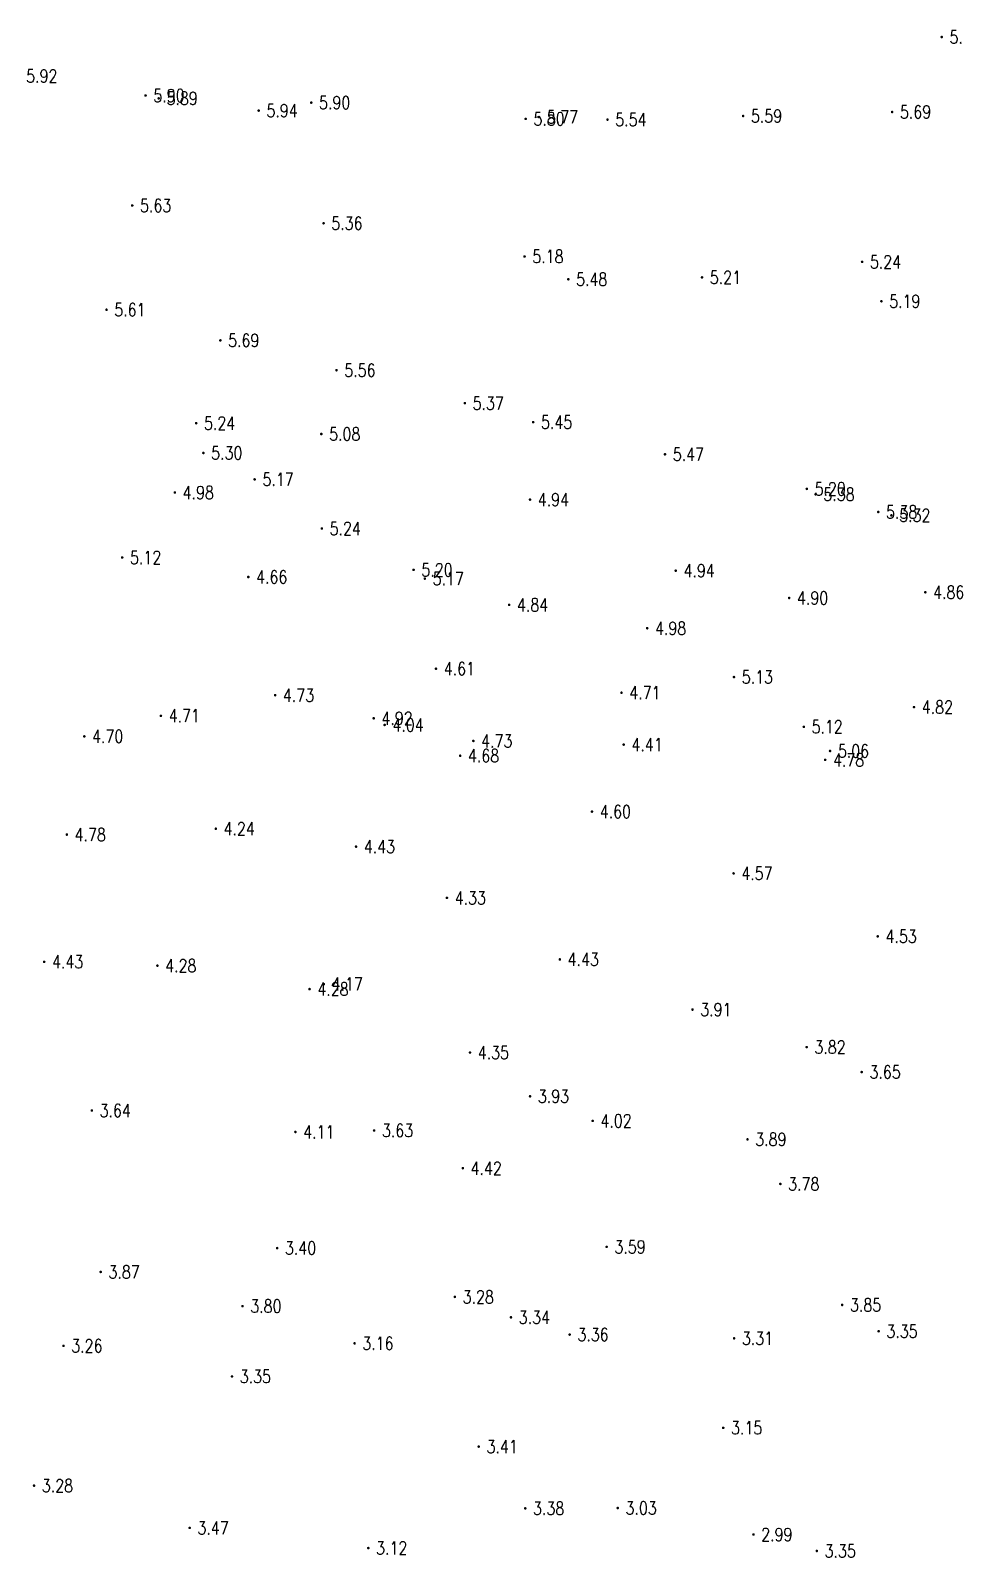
# Model space of a CAD drawing. Extents: x 476861 to 479475, y 2367369 to 2370541.
# Drawn here: x 478426.5 to 478497.5, y 2369030.9 to 2369148.3 of the extents above; entities that cross this region are included whole.
import ezdxf
from ezdxf.enums import TextEntityAlignment as Align

# ---------------------------------------------------------------- set-up
doc = ezdxf.new("R2010")
doc.units = 0
doc.header["$LTSCALE"] = 0.5
doc.layers.get('0').update_dxf_attribs({"linetype": 'CONTINUOUS'})
doc.layers.add('GCD', color=1, linetype='CONTINUOUS')
doc.styles.add('HZ', font='rs.shx', dxfattribs={"width": 0.8, "bigfont": 'hztxt.shx'})

# ---------------------------------------------------------------- blocks, each defined once
blk = doc.blocks.new('GC200')
at = {"linetype": 'Continuous', "const_width": 0.2, "flags": 128}
blk.add_lwpolyline([(-0.1, 0, 1), (0.1, 0, 1)], format="xyb", close=True, dxfattribs=at)

msp = doc.modelspace()

# ---------------------------------------------------------------- block references
at = {"layer": 'GCD', "linetype": 'Continuous'}
ref = msp.add_blockref('GC200', (478496.56, 2369147.802, 5.988), dxfattribs=dict(at, xscale=0.5, yscale=0.5, zscale=0.5))
ref.add_attrib('height', '5.99', dxfattribs={"linetype": 'Continuous', "height": 1, "style": 'HZ', "width": 0.8}).set_placement((478497.16, 2369147.802, 5.988), align=Align.MIDDLE_LEFT)
ref = msp.add_blockref('GC200', (478425.536, 2369144.8, 5.92), dxfattribs=dict(at, xscale=0.5, yscale=0.5, zscale=0.5))
ref.add_attrib('height', '5.92', dxfattribs={"linetype": 'Continuous', "height": 1, "style": 'HZ', "width": 0.8}).set_placement((478426.136, 2369144.8, 5.92), align=Align.MIDDLE_LEFT)
ref = msp.add_blockref('GC200', (478435.32, 2369143.305, 5.896), dxfattribs=dict(at, xscale=0.5, yscale=0.5, zscale=0.5))
ref.add_attrib('height', '5.90', dxfattribs={"linetype": 'Continuous', "height": 1, "style": 'HZ', "width": 0.8}).set_placement((478435.92, 2369143.305, 5.896), align=Align.MIDDLE_LEFT)
ref = msp.add_blockref('GC200', (478436.333, 2369143.084, 5.892), dxfattribs=dict(at, xscale=0.5, yscale=0.5, zscale=0.5))
ref.add_attrib('height', '5.89', dxfattribs={"linetype": 'Continuous', "height": 1, "style": 'HZ', "width": 0.8}).set_placement((478436.933, 2369143.084, 5.892), align=Align.MIDDLE_LEFT)
ref = msp.add_blockref('GC200', (478448.066, 2369142.758, 5.896), dxfattribs=dict(at, xscale=0.5, yscale=0.5, zscale=0.5))
ref.add_attrib('height', '5.90', dxfattribs={"linetype": 'Continuous', "height": 1, "style": 'HZ', "width": 0.8}).set_placement((478448.666, 2369142.758, 5.896), align=Align.MIDDLE_LEFT)
ref = msp.add_blockref('GC200', (478444.02, 2369142.147, 5.937), dxfattribs=dict(at, xscale=0.5, yscale=0.5, zscale=0.5))
ref.add_attrib('height', '5.94', dxfattribs={"linetype": 'Continuous', "height": 1, "style": 'HZ', "width": 0.8}).set_placement((478444.62, 2369142.147, 5.937), align=Align.MIDDLE_LEFT)
ref = msp.add_blockref('GC200', (478464.555, 2369141.511, 5.8), dxfattribs=dict(at, xscale=0.5, yscale=0.5, zscale=0.5))
ref.add_attrib('height', '5.80', dxfattribs={"linetype": 'Continuous', "height": 1, "style": 'HZ', "width": 0.8}).set_placement((478465.155, 2369141.511, 5.8), align=Align.MIDDLE_LEFT)
ref = msp.add_blockref('GC200', (478465.587, 2369141.649, 5.772), dxfattribs=dict(at, xscale=0.5, yscale=0.5, zscale=0.5))
ref.add_attrib('height', '5.77', dxfattribs={"linetype": 'Continuous', "height": 1, "style": 'HZ', "width": 0.8}).set_placement((478466.187, 2369141.649, 5.772), align=Align.MIDDLE_LEFT)
ref = msp.add_blockref('GC200', (478470.851, 2369141.451, 5.536), dxfattribs=dict(at, xscale=0.5, yscale=0.5, zscale=0.5))
ref.add_attrib('height', '5.54', dxfattribs={"linetype": 'Continuous', "height": 1, "style": 'HZ', "width": 0.8}).set_placement((478471.451, 2369141.451, 5.536), align=Align.MIDDLE_LEFT)
ref = msp.add_blockref('GC200', (478481.284, 2369141.732, 5.59), dxfattribs=dict(at, xscale=0.5, yscale=0.5, zscale=0.5))
ref.add_attrib('height', '5.59', dxfattribs={"linetype": 'Continuous', "height": 1, "style": 'HZ', "width": 0.8}).set_placement((478481.884, 2369141.732, 5.59), align=Align.MIDDLE_LEFT)
ref = msp.add_blockref('GC200', (478492.745, 2369142.04, 5.689), dxfattribs=dict(at, xscale=0.5, yscale=0.5, zscale=0.5))
ref.add_attrib('height', '5.69', dxfattribs={"linetype": 'Continuous', "height": 1, "style": 'HZ', "width": 0.8}).set_placement((478493.345, 2369142.04, 5.689), align=Align.MIDDLE_LEFT)
ref = msp.add_blockref('GC200', (478434.296, 2369134.847, 5.63), dxfattribs=dict(at, xscale=0.5, yscale=0.5, zscale=0.5))
ref.add_attrib('height', '5.63', dxfattribs={"linetype": 'Continuous', "height": 1, "style": 'HZ', "width": 0.8}).set_placement((478434.896, 2369134.847, 5.63), align=Align.MIDDLE_LEFT)
ref = msp.add_blockref('GC200', (478449.01, 2369133.483, 5.363), dxfattribs=dict(at, xscale=0.5, yscale=0.5, zscale=0.5))
ref.add_attrib('height', '5.36', dxfattribs={"linetype": 'Continuous', "height": 1, "style": 'HZ', "width": 0.8}).set_placement((478449.61, 2369133.483, 5.363), align=Align.MIDDLE_LEFT)
ref = msp.add_blockref('GC200', (478464.472, 2369130.929, 5.18), dxfattribs=dict(at, xscale=0.5, yscale=0.5, zscale=0.5))
ref.add_attrib('height', '5.18', dxfattribs={"linetype": 'Continuous', "height": 1, "style": 'HZ', "width": 0.8}).set_placement((478465.072, 2369130.929, 5.18), align=Align.MIDDLE_LEFT)
ref = msp.add_blockref('GC200', (478490.437, 2369130.515, 5.24), dxfattribs=dict(at, xscale=0.5, yscale=0.5, zscale=0.5))
ref.add_attrib('height', '5.24', dxfattribs={"linetype": 'Continuous', "height": 1, "style": 'HZ', "width": 0.8}).set_placement((478491.037, 2369130.515, 5.24), align=Align.MIDDLE_LEFT)
ref = msp.add_blockref('GC200', (478467.836, 2369129.178, 5.48), dxfattribs=dict(at, xscale=0.5, yscale=0.5, zscale=0.5))
ref.add_attrib('height', '5.48', dxfattribs={"linetype": 'Continuous', "height": 1, "style": 'HZ', "width": 0.8}).set_placement((478468.436, 2369129.178, 5.48), align=Align.MIDDLE_LEFT)
ref = msp.add_blockref('GC200', (478478.122, 2369129.316, 5.206), dxfattribs=dict(at, xscale=0.5, yscale=0.5, zscale=0.5))
ref.add_attrib('height', '5.21', dxfattribs={"linetype": 'Continuous', "height": 1, "style": 'HZ', "width": 0.8}).set_placement((478478.722, 2369129.316, 5.206), align=Align.MIDDLE_LEFT)
ref = msp.add_blockref('GC200', (478491.922, 2369127.485, 5.189), dxfattribs=dict(at, xscale=0.5, yscale=0.5, zscale=0.5))
ref.add_attrib('height', '5.19', dxfattribs={"linetype": 'Continuous', "height": 1, "style": 'HZ', "width": 0.8}).set_placement((478492.522, 2369127.485, 5.189), align=Align.MIDDLE_LEFT)
ref = msp.add_blockref('GC200', (478432.315, 2369126.834, 5.606), dxfattribs=dict(at, xscale=0.5, yscale=0.5, zscale=0.5))
ref.add_attrib('height', '5.61', dxfattribs={"linetype": 'Continuous', "height": 1, "style": 'HZ', "width": 0.8}).set_placement((478432.915, 2369126.834, 5.606), align=Align.MIDDLE_LEFT)
ref = msp.add_blockref('GC200', (478441.072, 2369124.475, 5.691), dxfattribs=dict(at, xscale=0.5, yscale=0.5, zscale=0.5))
ref.add_attrib('height', '5.69', dxfattribs={"linetype": 'Continuous', "height": 1, "style": 'HZ', "width": 0.8}).set_placement((478441.672, 2369124.475, 5.691), align=Align.MIDDLE_LEFT)
ref = msp.add_blockref('GC200', (478450.008, 2369122.181, 5.56), dxfattribs=dict(at, xscale=0.5, yscale=0.5, zscale=0.5))
ref.add_attrib('height', '5.56', dxfattribs={"linetype": 'Continuous', "height": 1, "style": 'HZ', "width": 0.8}).set_placement((478450.608, 2369122.181, 5.56), align=Align.MIDDLE_LEFT)
ref = msp.add_blockref('GC200', (478459.876, 2369119.648, 5.368), dxfattribs=dict(at, xscale=0.5, yscale=0.5, zscale=0.5))
ref.add_attrib('height', '5.37', dxfattribs={"linetype": 'Continuous', "height": 1, "style": 'HZ', "width": 0.8}).set_placement((478460.476, 2369119.648, 5.368), align=Align.MIDDLE_LEFT)
ref = msp.add_blockref('GC200', (478439.214, 2369118.108, 5.243), dxfattribs=dict(at, xscale=0.5, yscale=0.5, zscale=0.5))
ref.add_attrib('height', '5.24', dxfattribs={"linetype": 'Continuous', "height": 1, "style": 'HZ', "width": 0.8}).set_placement((478439.814, 2369118.108, 5.243), align=Align.MIDDLE_LEFT)
ref = msp.add_blockref('GC200', (478465.136, 2369118.188, 5.452), dxfattribs=dict(at, xscale=0.5, yscale=0.5, zscale=0.5))
ref.add_attrib('height', '5.45', dxfattribs={"linetype": 'Continuous', "height": 1, "style": 'HZ', "width": 0.8}).set_placement((478465.736, 2369118.188, 5.452), align=Align.MIDDLE_LEFT)
ref = msp.add_blockref('GC200', (478448.84, 2369117.276, 5.082), dxfattribs=dict(at, xscale=0.5, yscale=0.5, zscale=0.5))
ref.add_attrib('height', '5.08', dxfattribs={"linetype": 'Continuous', "height": 1, "style": 'HZ', "width": 0.8}).set_placement((478449.44, 2369117.276, 5.082), align=Align.MIDDLE_LEFT)
ref = msp.add_blockref('GC200', (478439.766, 2369115.82, 5.298), dxfattribs=dict(at, xscale=0.5, yscale=0.5, zscale=0.5))
ref.add_attrib('height', '5.30', dxfattribs={"linetype": 'Continuous', "height": 1, "style": 'HZ', "width": 0.8}).set_placement((478440.366, 2369115.82, 5.298), align=Align.MIDDLE_LEFT)
ref = msp.add_blockref('GC200', (478475.273, 2369115.717, 5.47), dxfattribs=dict(at, xscale=0.5, yscale=0.5, zscale=0.5))
ref.add_attrib('height', '5.47', dxfattribs={"linetype": 'Continuous', "height": 1, "style": 'HZ', "width": 0.8}).set_placement((478475.873, 2369115.717, 5.47), align=Align.MIDDLE_LEFT)
ref = msp.add_blockref('GC200', (478443.71, 2369113.788, 5.168), dxfattribs=dict(at, xscale=0.5, yscale=0.5, zscale=0.5))
ref.add_attrib('height', '5.17', dxfattribs={"linetype": 'Continuous', "height": 1, "style": 'HZ', "width": 0.8}).set_placement((478444.31, 2369113.788, 5.168), align=Align.MIDDLE_LEFT)
ref = msp.add_blockref('GC200', (478486.18, 2369113.058, 5.197), dxfattribs=dict(at, xscale=0.5, yscale=0.5, zscale=0.5))
ref.add_attrib('height', '5.20', dxfattribs={"linetype": 'Continuous', "height": 1, "style": 'HZ', "width": 0.8}).set_placement((478486.78, 2369113.058, 5.197), align=Align.MIDDLE_LEFT)
ref = msp.add_blockref('GC200', (478437.57, 2369112.778, 4.984), dxfattribs=dict(at, xscale=0.5, yscale=0.5, zscale=0.5))
ref.add_attrib('height', '4.98', dxfattribs={"linetype": 'Continuous', "height": 1, "style": 'HZ', "width": 0.8}).set_placement((478438.17, 2369112.778, 4.984), align=Align.MIDDLE_LEFT)
ref = msp.add_blockref('GC200', (478464.891, 2369112.235, 4.942), dxfattribs=dict(at, xscale=0.5, yscale=0.5, zscale=0.5))
ref.add_attrib('height', '4.94', dxfattribs={"linetype": 'Continuous', "height": 1, "style": 'HZ', "width": 0.8}).set_placement((478465.491, 2369112.235, 4.942), align=Align.MIDDLE_LEFT)
ref = msp.add_blockref('GC200', (478486.858, 2369112.642, 5.377), dxfattribs=dict(at, xscale=0.5, yscale=0.5, zscale=0.5))
ref.add_attrib('height', '5.38', dxfattribs={"linetype": 'Continuous', "height": 1, "style": 'HZ', "width": 0.8}).set_placement((478487.458, 2369112.642, 5.377), align=Align.MIDDLE_LEFT)
ref = msp.add_blockref('GC200', (478491.678, 2369111.284, 5.379), dxfattribs=dict(at, xscale=0.5, yscale=0.5, zscale=0.5))
ref.add_attrib('height', '5.38', dxfattribs={"linetype": 'Continuous', "height": 1, "style": 'HZ', "width": 0.8}).set_placement((478492.278, 2369111.284, 5.379), align=Align.MIDDLE_LEFT)
ref = msp.add_blockref('GC200', (478492.688, 2369111.021, 5.316), dxfattribs=dict(at, xscale=0.5, yscale=0.5, zscale=0.5))
ref.add_attrib('height', '5.32', dxfattribs={"linetype": 'Continuous', "height": 1, "style": 'HZ', "width": 0.8}).set_placement((478493.288, 2369111.021, 5.316), align=Align.MIDDLE_LEFT)
ref = msp.add_blockref('GC200', (478448.877, 2369110.009, 5.242), dxfattribs=dict(at, xscale=0.5, yscale=0.5, zscale=0.5))
ref.add_attrib('height', '5.24', dxfattribs={"linetype": 'Continuous', "height": 1, "style": 'HZ', "width": 0.8}).set_placement((478449.477, 2369110.009, 5.242), align=Align.MIDDLE_LEFT)
ref = msp.add_blockref('GC200', (478433.525, 2369107.781, 5.115), dxfattribs=dict(at, xscale=0.5, yscale=0.5, zscale=0.5))
ref.add_attrib('height', '5.12', dxfattribs={"linetype": 'Continuous', "height": 1, "style": 'HZ', "width": 0.8}).set_placement((478434.125, 2369107.781, 5.115), align=Align.MIDDLE_LEFT)
ref = msp.add_blockref('GC200', (478443.225, 2369106.282, 4.663), dxfattribs=dict(at, xscale=0.5, yscale=0.5, zscale=0.5))
ref.add_attrib('height', '4.66', dxfattribs={"linetype": 'Continuous', "height": 1, "style": 'HZ', "width": 0.8}).set_placement((478443.825, 2369106.282, 4.663), align=Align.MIDDLE_LEFT)
ref = msp.add_blockref('GC200', (478455.937, 2369106.833, 5.201), dxfattribs=dict(at, xscale=0.5, yscale=0.5, zscale=0.5))
ref.add_attrib('height', '5.20', dxfattribs={"linetype": 'Continuous', "height": 1, "style": 'HZ', "width": 0.8}).set_placement((478456.537, 2369106.833, 5.201), align=Align.MIDDLE_LEFT)
ref = msp.add_blockref('GC200', (478456.801, 2369106.156, 5.168), dxfattribs=dict(at, xscale=0.5, yscale=0.5, zscale=0.5))
ref.add_attrib('height', '5.17', dxfattribs={"linetype": 'Continuous', "height": 1, "style": 'HZ', "width": 0.8}).set_placement((478457.401, 2369106.156, 5.168), align=Align.MIDDLE_LEFT)
ref = msp.add_blockref('GC200', (478476.101, 2369106.768, 4.936), dxfattribs=dict(at, xscale=0.5, yscale=0.5, zscale=0.5))
ref.add_attrib('height', '4.94', dxfattribs={"linetype": 'Continuous', "height": 1, "style": 'HZ', "width": 0.8}).set_placement((478476.701, 2369106.768, 4.936), align=Align.MIDDLE_LEFT)
ref = msp.add_blockref('GC200', (478495.295, 2369105.108, 4.856), dxfattribs=dict(at, xscale=0.5, yscale=0.5, zscale=0.5))
ref.add_attrib('height', '4.86', dxfattribs={"linetype": 'Continuous', "height": 1, "style": 'HZ', "width": 0.8}).set_placement((478495.895, 2369105.108, 4.856), align=Align.MIDDLE_LEFT)
ref = msp.add_blockref('GC200', (478463.289, 2369104.141, 4.843), dxfattribs=dict(at, xscale=0.5, yscale=0.5, zscale=0.5))
ref.add_attrib('height', '4.84', dxfattribs={"linetype": 'Continuous', "height": 1, "style": 'HZ', "width": 0.8}).set_placement((478463.889, 2369104.141, 4.843), align=Align.MIDDLE_LEFT)
ref = msp.add_blockref('GC200', (478484.826, 2369104.67, 4.9), dxfattribs=dict(at, xscale=0.5, yscale=0.5, zscale=0.5))
ref.add_attrib('height', '4.90', dxfattribs={"linetype": 'Continuous', "height": 1, "style": 'HZ', "width": 0.8}).set_placement((478485.426, 2369104.67, 4.9), align=Align.MIDDLE_LEFT)
ref = msp.add_blockref('GC200', (478473.906, 2369102.342, 4.984), dxfattribs=dict(at, xscale=0.5, yscale=0.5, zscale=0.5))
ref.add_attrib('height', '4.98', dxfattribs={"linetype": 'Continuous', "height": 1, "style": 'HZ', "width": 0.8}).set_placement((478474.506, 2369102.342, 4.984), align=Align.MIDDLE_LEFT)
ref = msp.add_blockref('GC200', (478457.656, 2369099.226, 4.607), dxfattribs=dict(at, xscale=0.5, yscale=0.5, zscale=0.5))
ref.add_attrib('height', '4.61', dxfattribs={"linetype": 'Continuous', "height": 1, "style": 'HZ', "width": 0.8}).set_placement((478458.256, 2369099.226, 4.607), align=Align.MIDDLE_LEFT)
ref = msp.add_blockref('GC200', (478480.579, 2369098.588, 5.127), dxfattribs=dict(at, xscale=0.5, yscale=0.5, zscale=0.5))
ref.add_attrib('height', '5.13', dxfattribs={"linetype": 'Continuous', "height": 1, "style": 'HZ', "width": 0.8}).set_placement((478481.179, 2369098.588, 5.127), align=Align.MIDDLE_LEFT)
ref = msp.add_blockref('GC200', (478445.287, 2369097.192, 4.727), dxfattribs=dict(at, xscale=0.5, yscale=0.5, zscale=0.5))
ref.add_attrib('height', '4.73', dxfattribs={"linetype": 'Continuous', "height": 1, "style": 'HZ', "width": 0.8}).set_placement((478445.887, 2369097.192, 4.727), align=Align.MIDDLE_LEFT)
ref = msp.add_blockref('GC200', (478471.929, 2369097.385, 4.712), dxfattribs=dict(at, xscale=0.5, yscale=0.5, zscale=0.5))
ref.add_attrib('height', '4.71', dxfattribs={"linetype": 'Continuous', "height": 1, "style": 'HZ', "width": 0.8}).set_placement((478472.529, 2369097.385, 4.712), align=Align.MIDDLE_LEFT)
ref = msp.add_blockref('GC200', (478436.498, 2369095.609, 4.711), dxfattribs=dict(at, xscale=0.5, yscale=0.5, zscale=0.5))
ref.add_attrib('height', '4.71', dxfattribs={"linetype": 'Continuous', "height": 1, "style": 'HZ', "width": 0.8}).set_placement((478437.098, 2369095.609, 4.711), align=Align.MIDDLE_LEFT)
ref = msp.add_blockref('GC200', (478452.867, 2369095.416, 4.916), dxfattribs=dict(at, xscale=0.5, yscale=0.5, zscale=0.5))
ref.add_attrib('height', '4.92', dxfattribs={"linetype": 'Continuous', "height": 1, "style": 'HZ', "width": 0.8}).set_placement((478453.467, 2369095.416, 4.916), align=Align.MIDDLE_LEFT)
ref = msp.add_blockref('GC200', (478494.429, 2369096.276, 4.819), dxfattribs=dict(at, xscale=0.5, yscale=0.5, zscale=0.5))
ref.add_attrib('height', '4.82', dxfattribs={"linetype": 'Continuous', "height": 1, "style": 'HZ', "width": 0.8}).set_placement((478495.029, 2369096.276, 4.819), align=Align.MIDDLE_LEFT)
ref = msp.add_blockref('GC200', (478453.708, 2369094.91, 4.04), dxfattribs=dict(at, xscale=0.5, yscale=0.5, zscale=0.5))
ref.add_attrib('height', '4.04', dxfattribs={"linetype": 'Continuous', "height": 1, "style": 'HZ', "width": 0.8}).set_placement((478454.308, 2369094.91, 4.04), align=Align.MIDDLE_LEFT)
ref = msp.add_blockref('GC200', (478485.948, 2369094.761, 5.119), dxfattribs=dict(at, xscale=0.5, yscale=0.5, zscale=0.5))
ref.add_attrib('height', '5.12', dxfattribs={"linetype": 'Continuous', "height": 1, "style": 'HZ', "width": 0.8}).set_placement((478486.548, 2369094.761, 5.119), align=Align.MIDDLE_LEFT)
ref = msp.add_blockref('GC200', (478430.604, 2369094.023, 4.701), dxfattribs=dict(at, xscale=0.5, yscale=0.5, zscale=0.5))
ref.add_attrib('height', '4.70', dxfattribs={"linetype": 'Continuous', "height": 1, "style": 'HZ', "width": 0.8}).set_placement((478431.204, 2369094.023, 4.701), align=Align.MIDDLE_LEFT)
ref = msp.add_blockref('GC200', (478460.534, 2369093.678, 4.73), dxfattribs=dict(at, xscale=0.5, yscale=0.5, zscale=0.5))
ref.add_attrib('height', '4.73', dxfattribs={"linetype": 'Continuous', "height": 1, "style": 'HZ', "width": 0.8}).set_placement((478461.134, 2369093.678, 4.73), align=Align.MIDDLE_LEFT)
ref = msp.add_blockref('GC200', (478472.097, 2369093.393, 4.413), dxfattribs=dict(at, xscale=0.5, yscale=0.5, zscale=0.5))
ref.add_attrib('height', '4.41', dxfattribs={"linetype": 'Continuous', "height": 1, "style": 'HZ', "width": 0.8}).set_placement((478472.697, 2369093.393, 4.413), align=Align.MIDDLE_LEFT)
ref = msp.add_blockref('GC200', (478459.52, 2369092.539, 4.675), dxfattribs=dict(at, xscale=0.5, yscale=0.5, zscale=0.5))
ref.add_attrib('height', '4.68', dxfattribs={"linetype": 'Continuous', "height": 1, "style": 'HZ', "width": 0.8}).set_placement((478460.12, 2369092.539, 4.675), align=Align.MIDDLE_LEFT)
ref = msp.add_blockref('GC200', (478487.598, 2369092.221, 4.776), dxfattribs=dict(at, xscale=0.5, yscale=0.5, zscale=0.5))
ref.add_attrib('height', '4.78', dxfattribs={"linetype": 'Continuous', "height": 1, "style": 'HZ', "width": 0.8}).set_placement((478488.198, 2369092.221, 4.776), align=Align.MIDDLE_LEFT)
ref = msp.add_blockref('GC200', (478487.974, 2369092.905, 5.056), dxfattribs=dict(at, xscale=0.5, yscale=0.5, zscale=0.5))
ref.add_attrib('height', '5.06', dxfattribs={"linetype": 'Continuous', "height": 1, "style": 'HZ', "width": 0.8}).set_placement((478488.574, 2369092.905, 5.056), align=Align.MIDDLE_LEFT)
ref = msp.add_blockref('GC200', (478469.655, 2369088.243, 4.598), dxfattribs=dict(at, xscale=0.5, yscale=0.5, zscale=0.5))
ref.add_attrib('height', '4.60', dxfattribs={"linetype": 'Continuous', "height": 1, "style": 'HZ', "width": 0.8}).set_placement((478470.255, 2369088.243, 4.598), align=Align.MIDDLE_LEFT)
ref = msp.add_blockref('GC200', (478429.262, 2369086.474, 4.78), dxfattribs=dict(at, xscale=0.5, yscale=0.5, zscale=0.5))
ref.add_attrib('height', '4.78', dxfattribs={"linetype": 'Continuous', "height": 1, "style": 'HZ', "width": 0.8}).set_placement((478429.862, 2369086.474, 4.78), align=Align.MIDDLE_LEFT)
ref = msp.add_blockref('GC200', (478440.721, 2369086.925, 4.24), dxfattribs=dict(at, xscale=0.5, yscale=0.5, zscale=0.5))
ref.add_attrib('height', '4.24', dxfattribs={"linetype": 'Continuous', "height": 1, "style": 'HZ', "width": 0.8}).set_placement((478441.321, 2369086.925, 4.24), align=Align.MIDDLE_LEFT)
ref = msp.add_blockref('GC200', (478451.511, 2369085.549, 4.43), dxfattribs=dict(at, xscale=0.5, yscale=0.5, zscale=0.5))
ref.add_attrib('height', '4.43', dxfattribs={"linetype": 'Continuous', "height": 1, "style": 'HZ', "width": 0.8}).set_placement((478452.111, 2369085.549, 4.43), align=Align.MIDDLE_LEFT)
ref = msp.add_blockref('GC200', (478480.549, 2369083.489, 4.57), dxfattribs=dict(at, xscale=0.5, yscale=0.5, zscale=0.5))
ref.add_attrib('height', '4.57', dxfattribs={"linetype": 'Continuous', "height": 1, "style": 'HZ', "width": 0.8}).set_placement((478481.149, 2369083.489, 4.57), align=Align.MIDDLE_LEFT)
ref = msp.add_blockref('GC200', (478458.499, 2369081.611, 4.328), dxfattribs=dict(at, xscale=0.5, yscale=0.5, zscale=0.5))
ref.add_attrib('height', '4.33', dxfattribs={"linetype": 'Continuous', "height": 1, "style": 'HZ', "width": 0.8}).set_placement((478459.099, 2369081.611, 4.328), align=Align.MIDDLE_LEFT)
ref = msp.add_blockref('GC200', (478491.641, 2369078.648, 4.529), dxfattribs=dict(at, xscale=0.5, yscale=0.5, zscale=0.5))
ref.add_attrib('height', '4.53', dxfattribs={"linetype": 'Continuous', "height": 1, "style": 'HZ', "width": 0.8}).set_placement((478492.241, 2369078.648, 4.529), align=Align.MIDDLE_LEFT)
ref = msp.add_blockref('GC200', (478427.523, 2369076.691, 4.432), dxfattribs=dict(at, xscale=0.5, yscale=0.5, zscale=0.5))
ref.add_attrib('height', '4.43', dxfattribs={"linetype": 'Continuous', "height": 1, "style": 'HZ', "width": 0.8}).set_placement((478428.123, 2369076.691, 4.432), align=Align.MIDDLE_LEFT)
ref = msp.add_blockref('GC200', (478467.184, 2369076.877, 4.43), dxfattribs=dict(at, xscale=0.5, yscale=0.5, zscale=0.5))
ref.add_attrib('height', '4.43', dxfattribs={"linetype": 'Continuous', "height": 1, "style": 'HZ', "width": 0.8}).set_placement((478467.784, 2369076.877, 4.43), align=Align.MIDDLE_LEFT)
ref = msp.add_blockref('GC200', (478436.232, 2369076.396, 4.284), dxfattribs=dict(at, xscale=0.5, yscale=0.5, zscale=0.5))
ref.add_attrib('height', '4.28', dxfattribs={"linetype": 'Continuous', "height": 1, "style": 'HZ', "width": 0.8}).set_placement((478436.832, 2369076.396, 4.284), align=Align.MIDDLE_LEFT)
ref = msp.add_blockref('GC200', (478447.934, 2369074.594, 4.28), dxfattribs=dict(at, xscale=0.5, yscale=0.5, zscale=0.5))
ref.add_attrib('height', '4.28', dxfattribs={"linetype": 'Continuous', "height": 1, "style": 'HZ', "width": 0.8}).set_placement((478448.534, 2369074.594, 4.28), align=Align.MIDDLE_LEFT)
ref = msp.add_blockref('GC200', (478449.031, 2369074.979, 4.168), dxfattribs=dict(at, xscale=0.5, yscale=0.5, zscale=0.5))
ref.add_attrib('height', '4.17', dxfattribs={"linetype": 'Continuous', "height": 1, "style": 'HZ', "width": 0.8}).set_placement((478449.631, 2369074.979, 4.168), align=Align.MIDDLE_LEFT)
ref = msp.add_blockref('GC200', (478477.387, 2369073.018, 3.911), dxfattribs=dict(at, xscale=0.5, yscale=0.5, zscale=0.5))
ref.add_attrib('height', '3.91', dxfattribs={"linetype": 'Continuous', "height": 1, "style": 'HZ', "width": 0.8}).set_placement((478477.987, 2369073.018, 3.911), align=Align.MIDDLE_LEFT)
ref = msp.add_blockref('GC200', (478460.274, 2369069.717, 4.352), dxfattribs=dict(at, xscale=0.5, yscale=0.5, zscale=0.5))
ref.add_attrib('height', '4.35', dxfattribs={"linetype": 'Continuous', "height": 1, "style": 'HZ', "width": 0.8}).set_placement((478460.874, 2369069.717, 4.352), align=Align.MIDDLE_LEFT)
ref = msp.add_blockref('GC200', (478486.172, 2369070.131, 3.82), dxfattribs=dict(at, xscale=0.5, yscale=0.5, zscale=0.5))
ref.add_attrib('height', '3.82', dxfattribs={"linetype": 'Continuous', "height": 1, "style": 'HZ', "width": 0.8}).set_placement((478486.772, 2369070.131, 3.82), align=Align.MIDDLE_LEFT)
ref = msp.add_blockref('GC200', (478490.403, 2369068.214, 3.653), dxfattribs=dict(at, xscale=0.5, yscale=0.5, zscale=0.5))
ref.add_attrib('height', '3.65', dxfattribs={"linetype": 'Continuous', "height": 1, "style": 'HZ', "width": 0.8}).set_placement((478491.003, 2369068.214, 3.653), align=Align.MIDDLE_LEFT)
ref = msp.add_blockref('GC200', (478464.895, 2369066.351, 3.93), dxfattribs=dict(at, xscale=0.5, yscale=0.5, zscale=0.5))
ref.add_attrib('height', '3.93', dxfattribs={"linetype": 'Continuous', "height": 1, "style": 'HZ', "width": 0.8}).set_placement((478465.495, 2369066.351, 3.93), align=Align.MIDDLE_LEFT)
ref = msp.add_blockref('GC200', (478431.184, 2369065.258, 3.64), dxfattribs=dict(at, xscale=0.5, yscale=0.5, zscale=0.5))
ref.add_attrib('height', '3.64', dxfattribs={"linetype": 'Continuous', "height": 1, "style": 'HZ', "width": 0.8}).set_placement((478431.784, 2369065.258, 3.64), align=Align.MIDDLE_LEFT)
ref = msp.add_blockref('GC200', (478452.9, 2369063.723, 3.626), dxfattribs=dict(at, xscale=0.5, yscale=0.5, zscale=0.5))
ref.add_attrib('height', '3.63', dxfattribs={"linetype": 'Continuous', "height": 1, "style": 'HZ', "width": 0.8}).set_placement((478453.5, 2369063.723, 3.626), align=Align.MIDDLE_LEFT)
ref = msp.add_blockref('GC200', (478469.711, 2369064.462, 4.022), dxfattribs=dict(at, xscale=0.5, yscale=0.5, zscale=0.5))
ref.add_attrib('height', '4.02', dxfattribs={"linetype": 'Continuous', "height": 1, "style": 'HZ', "width": 0.8}).set_placement((478470.311, 2369064.462, 4.022), align=Align.MIDDLE_LEFT)
ref = msp.add_blockref('GC200', (478446.847, 2369063.611, 4.11), dxfattribs=dict(at, xscale=0.5, yscale=0.5, zscale=0.5))
ref.add_attrib('height', '4.11', dxfattribs={"linetype": 'Continuous', "height": 1, "style": 'HZ', "width": 0.8}).set_placement((478447.447, 2369063.611, 4.11), align=Align.MIDDLE_LEFT)
ref = msp.add_blockref('GC200', (478481.618, 2369063.039, 3.892), dxfattribs=dict(at, xscale=0.5, yscale=0.5, zscale=0.5))
ref.add_attrib('height', '3.89', dxfattribs={"linetype": 'Continuous', "height": 1, "style": 'HZ', "width": 0.8}).set_placement((478482.218, 2369063.039, 3.892), align=Align.MIDDLE_LEFT)
ref = msp.add_blockref('GC200', (478459.722, 2369060.819, 4.42), dxfattribs=dict(at, xscale=0.5, yscale=0.5, zscale=0.5))
ref.add_attrib('height', '4.42', dxfattribs={"linetype": 'Continuous', "height": 1, "style": 'HZ', "width": 0.8}).set_placement((478460.322, 2369060.819, 4.42), align=Align.MIDDLE_LEFT)
ref = msp.add_blockref('GC200', (478484.148, 2369059.616, 3.782), dxfattribs=dict(at, xscale=0.5, yscale=0.5, zscale=0.5))
ref.add_attrib('height', '3.78', dxfattribs={"linetype": 'Continuous', "height": 1, "style": 'HZ', "width": 0.8}).set_placement((478484.748, 2369059.616, 3.782), align=Align.MIDDLE_LEFT)
ref = msp.add_blockref('GC200', (478445.439, 2369054.678, 3.402), dxfattribs=dict(at, xscale=0.5, yscale=0.5, zscale=0.5))
ref.add_attrib('height', '3.40', dxfattribs={"linetype": 'Continuous', "height": 1, "style": 'HZ', "width": 0.8}).set_placement((478446.039, 2369054.678, 3.402), align=Align.MIDDLE_LEFT)
ref = msp.add_blockref('GC200', (478470.786, 2369054.775, 3.591), dxfattribs=dict(at, xscale=0.5, yscale=0.5, zscale=0.5))
ref.add_attrib('height', '3.59', dxfattribs={"linetype": 'Continuous', "height": 1, "style": 'HZ', "width": 0.8}).set_placement((478471.386, 2369054.775, 3.591), align=Align.MIDDLE_LEFT)
ref = msp.add_blockref('GC200', (478431.868, 2369052.848, 3.87), dxfattribs=dict(at, xscale=0.5, yscale=0.5, zscale=0.5))
ref.add_attrib('height', '3.87', dxfattribs={"linetype": 'Continuous', "height": 1, "style": 'HZ', "width": 0.8}).set_placement((478432.468, 2369052.848, 3.87), align=Align.MIDDLE_LEFT)
ref = msp.add_blockref('GC200', (478459.109, 2369050.927, 3.284), dxfattribs=dict(at, xscale=0.5, yscale=0.5, zscale=0.5))
ref.add_attrib('height', '3.28', dxfattribs={"linetype": 'Continuous', "height": 1, "style": 'HZ', "width": 0.8}).set_placement((478459.709, 2369050.927, 3.284), align=Align.MIDDLE_LEFT)
ref = msp.add_blockref('GC200', (478442.773, 2369050.214, 3.798), dxfattribs=dict(at, xscale=0.5, yscale=0.5, zscale=0.5))
ref.add_attrib('height', '3.80', dxfattribs={"linetype": 'Continuous', "height": 1, "style": 'HZ', "width": 0.8}).set_placement((478443.373, 2369050.214, 3.798), align=Align.MIDDLE_LEFT)
ref = msp.add_blockref('GC200', (478488.904, 2369050.309, 3.847), dxfattribs=dict(at, xscale=0.5, yscale=0.5, zscale=0.5))
ref.add_attrib('height', '3.85', dxfattribs={"linetype": 'Continuous', "height": 1, "style": 'HZ', "width": 0.8}).set_placement((478489.504, 2369050.309, 3.847), align=Align.MIDDLE_LEFT)
ref = msp.add_blockref('GC200', (478463.424, 2369049.355, 3.342), dxfattribs=dict(at, xscale=0.5, yscale=0.5, zscale=0.5))
ref.add_attrib('height', '3.34', dxfattribs={"linetype": 'Continuous', "height": 1, "style": 'HZ', "width": 0.8}).set_placement((478464.024, 2369049.355, 3.342), align=Align.MIDDLE_LEFT)
ref = msp.add_blockref('GC200', (478451.393, 2369047.353, 3.16), dxfattribs=dict(at, xscale=0.5, yscale=0.5, zscale=0.5))
ref.add_attrib('height', '3.16', dxfattribs={"linetype": 'Continuous', "height": 1, "style": 'HZ', "width": 0.8}).set_placement((478451.993, 2369047.353, 3.16), align=Align.MIDDLE_LEFT)
ref = msp.add_blockref('GC200', (478467.94, 2369048.029, 3.36), dxfattribs=dict(at, xscale=0.5, yscale=0.5, zscale=0.5))
ref.add_attrib('height', '3.36', dxfattribs={"linetype": 'Continuous', "height": 1, "style": 'HZ', "width": 0.8}).set_placement((478468.54, 2369048.029, 3.36), align=Align.MIDDLE_LEFT)
ref = msp.add_blockref('GC200', (478480.592, 2369047.741, 3.31), dxfattribs=dict(at, xscale=0.5, yscale=0.5, zscale=0.5))
ref.add_attrib('height', '3.31', dxfattribs={"linetype": 'Continuous', "height": 1, "style": 'HZ', "width": 0.8}).set_placement((478481.192, 2369047.741, 3.31), align=Align.MIDDLE_LEFT)
ref = msp.add_blockref('GC200', (478491.706, 2369048.287, 3.352), dxfattribs=dict(at, xscale=0.5, yscale=0.5, zscale=0.5))
ref.add_attrib('height', '3.35', dxfattribs={"linetype": 'Continuous', "height": 1, "style": 'HZ', "width": 0.8}).set_placement((478492.306, 2369048.287, 3.352), align=Align.MIDDLE_LEFT)
ref = msp.add_blockref('GC200', (478429.004, 2369047.163, 3.263), dxfattribs=dict(at, xscale=0.5, yscale=0.5, zscale=0.5))
ref.add_attrib('height', '3.26', dxfattribs={"linetype": 'Continuous', "height": 1, "style": 'HZ', "width": 0.8}).set_placement((478429.604, 2369047.163, 3.263), align=Align.MIDDLE_LEFT)
ref = msp.add_blockref('GC200', (478441.966, 2369044.808, 3.345), dxfattribs=dict(at, xscale=0.5, yscale=0.5, zscale=0.5))
ref.add_attrib('height', '3.35', dxfattribs={"linetype": 'Continuous', "height": 1, "style": 'HZ', "width": 0.8}).set_placement((478442.566, 2369044.808, 3.345), align=Align.MIDDLE_LEFT)
ref = msp.add_blockref('GC200', (478479.756, 2369040.858, 3.154), dxfattribs=dict(at, xscale=0.5, yscale=0.5, zscale=0.5))
ref.add_attrib('height', '3.15', dxfattribs={"linetype": 'Continuous', "height": 1, "style": 'HZ', "width": 0.8}).set_placement((478480.356, 2369040.858, 3.154), align=Align.MIDDLE_LEFT)
ref = msp.add_blockref('GC200', (478460.947, 2369039.416, 3.409), dxfattribs=dict(at, xscale=0.5, yscale=0.5, zscale=0.5))
ref.add_attrib('height', '3.41', dxfattribs={"linetype": 'Continuous', "height": 1, "style": 'HZ', "width": 0.8}).set_placement((478461.547, 2369039.416, 3.409), align=Align.MIDDLE_LEFT)
ref = msp.add_blockref('GC200', (478426.741, 2369036.414, 3.28), dxfattribs=dict(at, xscale=0.5, yscale=0.5, zscale=0.5))
ref.add_attrib('height', '3.28', dxfattribs={"linetype": 'Continuous', "height": 1, "style": 'HZ', "width": 0.8}).set_placement((478427.341, 2369036.414, 3.28), align=Align.MIDDLE_LEFT)
ref = msp.add_blockref('GC200', (478464.525, 2369034.665, 3.38), dxfattribs=dict(at, xscale=0.5, yscale=0.5, zscale=0.5))
ref.add_attrib('height', '3.38', dxfattribs={"linetype": 'Continuous', "height": 1, "style": 'HZ', "width": 0.8}).set_placement((478465.125, 2369034.665, 3.38), align=Align.MIDDLE_LEFT)
ref = msp.add_blockref('GC200', (478471.638, 2369034.69, 3.034), dxfattribs=dict(at, xscale=0.5, yscale=0.5, zscale=0.5))
ref.add_attrib('height', '3.03', dxfattribs={"linetype": 'Continuous', "height": 1, "style": 'HZ', "width": 0.8}).set_placement((478472.238, 2369034.69, 3.034), align=Align.MIDDLE_LEFT)
ref = msp.add_blockref('GC200', (478438.712, 2369033.165, 3.47), dxfattribs=dict(at, xscale=0.5, yscale=0.5, zscale=0.5))
ref.add_attrib('height', '3.47', dxfattribs={"linetype": 'Continuous', "height": 1, "style": 'HZ', "width": 0.8}).set_placement((478439.312, 2369033.165, 3.47), align=Align.MIDDLE_LEFT)
ref = msp.add_blockref('GC200', (478482.078, 2369032.654, 2.985), dxfattribs=dict(at, xscale=0.5, yscale=0.5, zscale=0.5))
ref.add_attrib('height', '2.99', dxfattribs={"linetype": 'Continuous', "height": 1, "style": 'HZ', "width": 0.8}).set_placement((478482.678, 2369032.654, 2.985), align=Align.MIDDLE_LEFT)
ref = msp.add_blockref('GC200', (478452.451, 2369031.612, 3.121), dxfattribs=dict(at, xscale=0.5, yscale=0.5, zscale=0.5))
ref.add_attrib('height', '3.12', dxfattribs={"linetype": 'Continuous', "height": 1, "style": 'HZ', "width": 0.8}).set_placement((478453.051, 2369031.612, 3.121), align=Align.MIDDLE_LEFT)
ref = msp.add_blockref('GC200', (478486.951, 2369031.39, 3.347), dxfattribs=dict(at, xscale=0.5, yscale=0.5, zscale=0.5))
ref.add_attrib('height', '3.35', dxfattribs={"linetype": 'Continuous', "height": 1, "style": 'HZ', "width": 0.8}).set_placement((478487.551, 2369031.39, 3.347), align=Align.MIDDLE_LEFT)

doc.saveas('drawing.dxf')
